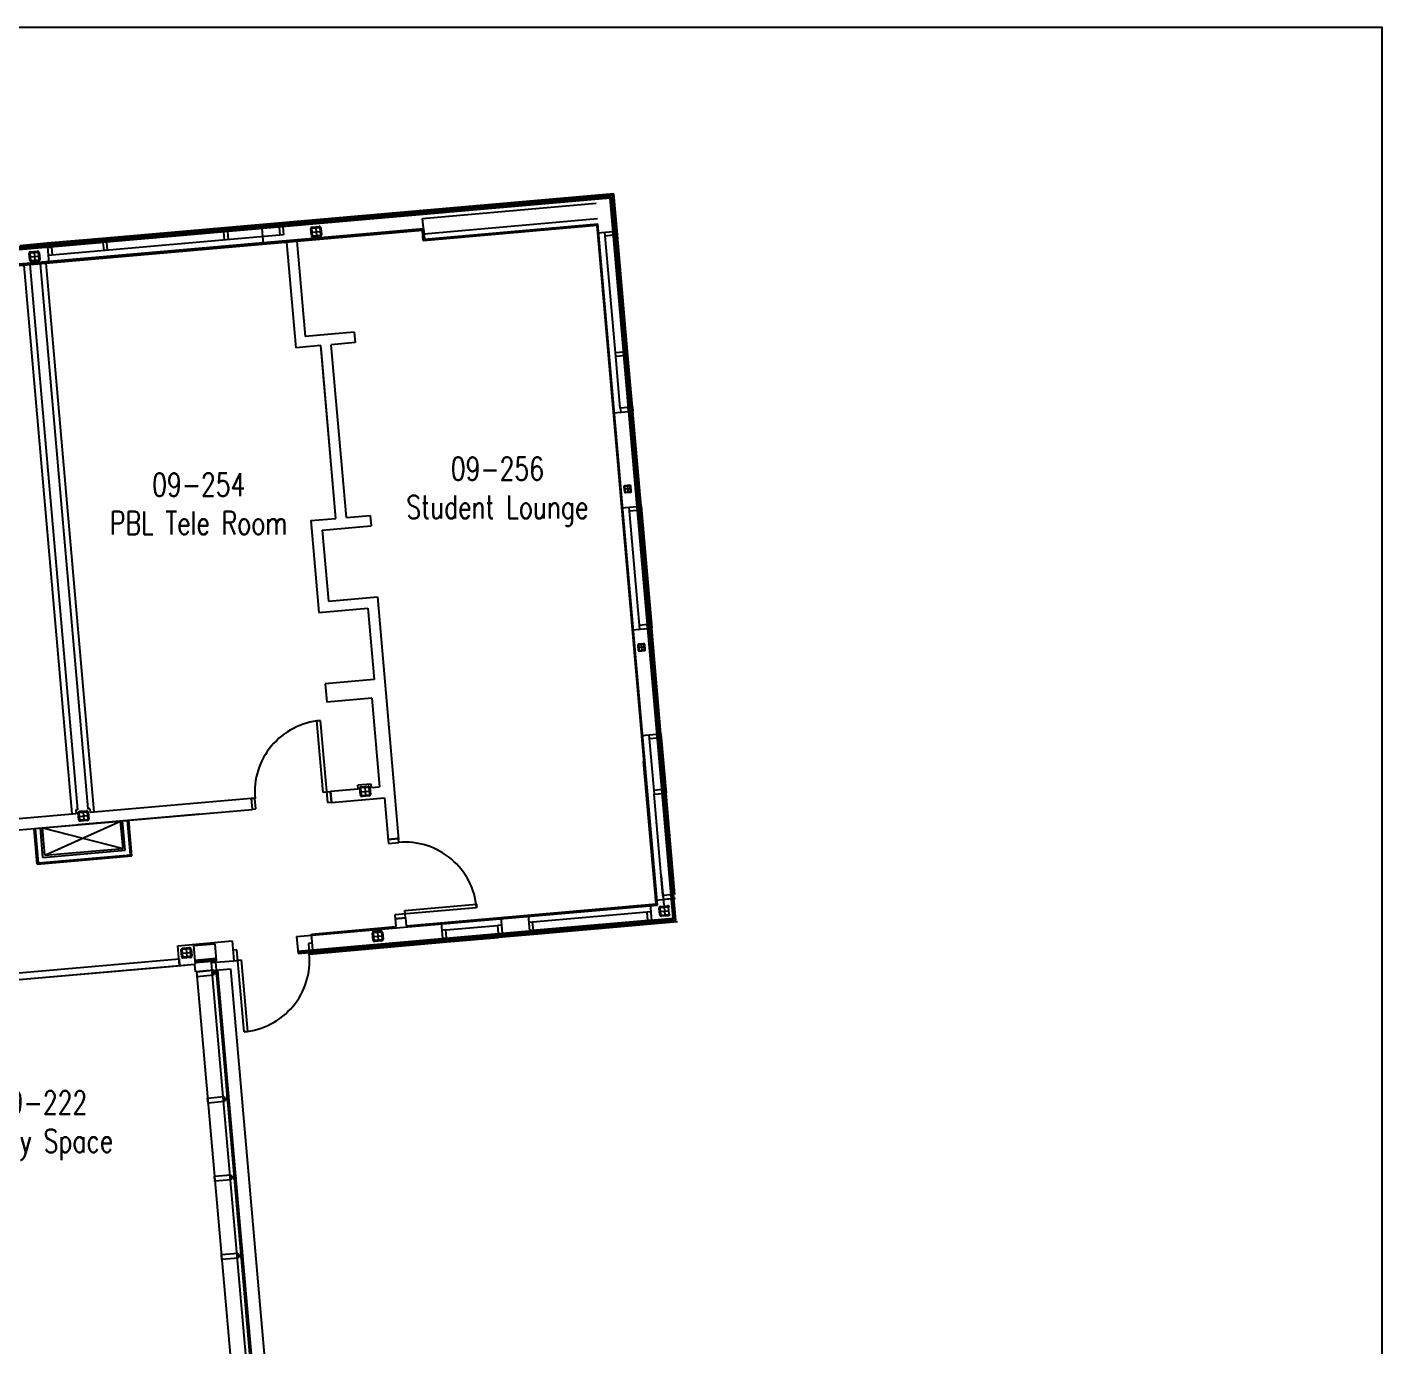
# Model space of a CAD drawing. Extents: x 11182 to 734459, y -1391328 to 152085.
# Drawn here: x 253243 to 270490, y -927080 to -910295 of the extents above; entities that cross this region are included whole.
import ezdxf
from ezdxf.enums import TextEntityAlignment as Align

# ---------------------------------------------------------------- set-up
doc = ezdxf.new("R2010")
doc.units = 0
doc.header["$LTSCALE"] = 500
doc.header["$MEASUREMENT"] = 0
doc.layers.add('0_Defpoints', color=106, linetype='CONTINUOUS', plot=False)
for name, color, linetype in [('0_room_data', 7, 'CONTINUOUS'), ('1_Wall_Exist', 251, 'CONTINUOUS'), ('3_Text', 7, 'CONTINUOUS')]:
    doc.layers.add(name, color=color, linetype=linetype)
doc.styles.add('1_200', font='simplex.shx', dxfattribs={"width": 0.75, "height": 460})

# ---------------------------------------------------------------- blocks, each defined once
blk = doc.blocks.new('room_data')
at = {"layer": '3_Text', "style": '1_200', "width": 0.75}
for tag, p in [('ROOMNUM', (0, 0)), ('ROOMUSE', (0, -575))]:
    blk.add_attdef(tag, text='', height=345, dxfattribs=at).set_placement(p, align=Align.MIDDLE_CENTER)

msp = doc.modelspace()

# ---------------------------------------------------------------- linework, layer by layer
at = {"layer": '0_Defpoints'}
msp.add_lwpolyline([(185465, -910295), (270490, -910295), (270490, -964525), (185465, -964525)], close=True, dxfattribs=at)
at = {"layer": '1_Wall_Exist'}
for p, q in [((260694, -912436), (228720, -915234)), ((260676, -912457), (228722, -915253)), ((260665, -912471), (228723, -915266)), ((260711, -912416), (254255, -912981)), ((258278, -912730), (260486, -912537)), ((261467, -921636), (260665, -912471)), ((261481, -921648), (260676, -912457)), ((261501, -921665), (260694, -912436)), ((260753, -912891), (260711, -912416)), ((258296, -912929), (258278, -912730)), ((260503, -912736), (258296, -912929)), ((258290, -912863), (230919, -915258)), ((245998, -913955), (258275, -912881)), ((255739, -912851), (255752, -913004)), ((255789, -912846), (255802, -913000)), ((256253, -913058), (256231, -912809)), ((256446, -912789), (256460, -912942)), ((256496, -912784), (256509, -912938)), ((256863, -912949), (256856, -912861)), ((256876, -912948), (256868, -912860)), ((256872, -912904), (256973, -912895)), ((256873, -912840), (256961, -912832)), ((256874, -912853), (256963, -912845)), ((256918, -912849), (256927, -912950)), ((256969, -912851), (256977, -912939)), ((256982, -912850), (256990, -912938)), ((258287, -913010), (258275, -912881)), ((258287, -913010), (260494, -912817)), ((258288, -913010), (260494, -912817)), ((258290, -912863), (258301, -912993)), ((258301, -912993), (260509, -912800)), ((260494, -912817), (260501, -912892)), ((260494, -912817), (261250, -921454)), ((260503, -912912), (260753, -912891)), ((261267, -921469), (260509, -912800)), ((260738, -914488), (260599, -912904)), ((260700, -912895), (260705, -912945)), ((260702, -912914), (260735, -912911)), ((260703, -912926), (260702, -912914)), ((260734, -912892), (260738, -912942)), ((260891, -914475), (260753, -912891)), ((253497, -913047), (253149, -913077)), ((254255, -912981), (253497, -913047)), ((253497, -913047), (253519, -913297)), ((253499, -913066), (253549, -913061)), ((256509, -912938), (253511, -913200)), ((253521, -913097), (253518, -913064)), ((253530, -913063), (253533, -913096)), ((253537, -913067), (254219, -913008)), ((253537, -913067), (253538, -913074)), ((253538, -913074), (254220, -913014)), ((253539, -913086), (254221, -913027)), ((253539, -913093), (254221, -913033)), ((253539, -913074), (253540, -913086)), ((253539, -913086), (253539, -913093)), ((253549, -913061), (253547, -913043)), ((254206, -913004), (254205, -912985)), ((254256, -913000), (254206, -913004)), ((254259, -913033), (254209, -913037)), ((254209, -913037), (254218, -913138)), ((254219, -913008), (254220, -913014)), ((254219, -913014), (254220, -913027)), ((254221, -913027), (254221, -913033)), ((254238, -913001), (254225, -913002)), ((254225, -913002), (254228, -913036)), ((254241, -913034), (254238, -913001)), ((254255, -912981), (254256, -913000)), ((254268, -913134), (254259, -913033)), ((256538, -913033), (254276, -913230)), ((256545, -913032), (256662, -914377)), ((256677, -913021), (256783, -914233)), ((256971, -912946), (256883, -912954)), ((256972, -912959), (256884, -912967)), ((260705, -912945), (260604, -912954)), ((260736, -912923), (260703, -912926)), ((260707, -912932), (260839, -914441)), ((260713, -912932), (260707, -912932)), ((260713, -912932), (260845, -914441)), ((260726, -912932), (260713, -912933)), ((260732, -912930), (260726, -912931)), ((260726, -912931), (260858, -914440)), ((260732, -912930), (260864, -914439)), ((260738, -912942), (260757, -912940)), ((253277, -913263), (253269, -913174)), ((253290, -913262), (253282, -913173)), ((253286, -913218), (253387, -913209)), ((253287, -913154), (253375, -913146)), ((253288, -913166), (253376, -913159)), ((253385, -913260), (253297, -913268)), ((253332, -913163), (253341, -913264)), ((253383, -913164), (253391, -913253)), ((253396, -913163), (253403, -913252)), ((253502, -913099), (253552, -913095)), ((253552, -913095), (253561, -913196)), ((253816, -920308), (253204, -913325)), ((253279, -913318), (253886, -920256)), ((253386, -913273), (253298, -913280)), ((253411, -913306), (254018, -920245)), ((254095, -920283), (253487, -913300)), ((257408, -914178), (256783, -914233)), ((257408, -914178), (257419, -914311)), ((256983, -914349), (256662, -914377)), ((257175, -916548), (256983, -914349)), ((257171, -916501), (256985, -914379)), ((257419, -914311), (257115, -914337)), ((257308, -916536), (257115, -914337)), ((260733, -914438), (260835, -914429)), ((260835, -914429), (260839, -914479)), ((260836, -914448), (260869, -914445)), ((260837, -914460), (260836, -914448)), ((260871, -914458), (260837, -914460)), ((260845, -914441), (260839, -914441)), ((260847, -914466), (260841, -914467)), ((260901, -915149), (260841, -914467)), ((260858, -914439), (260845, -914440)), ((260907, -915148), (260847, -914466)), ((260860, -914466), (260847, -914467)), ((260864, -914439), (260858, -914440)), ((260866, -914464), (260860, -914465)), ((260920, -915147), (260860, -914465)), ((260926, -915146), (260866, -914464)), ((260887, -914425), (260868, -914426)), ((260868, -914426), (260872, -914476)), ((260839, -914479), (260738, -914488)), ((260795, -915145), (260738, -914488)), ((260872, -914476), (260891, -914475)), ((260949, -915132), (260891, -914475)), ((260896, -915137), (260795, -915145)), ((260795, -915145), (260800, -915195)), ((260901, -915186), (260896, -915137)), ((260931, -915152), (260898, -915155)), ((260907, -915148), (260901, -915149)), ((260920, -915146), (260907, -915147)), ((260926, -915146), (260920, -915147)), ((260930, -915134), (260949, -915132)), ((260934, -915183), (260930, -915134)), ((260949, -915132), (260953, -915182)), ((260703, -915204), (260953, -915182)), ((260800, -915195), (260901, -915186)), ((260899, -915168), (260932, -915165)), ((261059, -916391), (260953, -915182)), ((260841, -916146), (260847, -916208)), ((260850, -916145), (260855, -916207)), ((260915, -916126), (260853, -916132)), ((260924, -916170), (260853, -916176)), ((260916, -916135), (260854, -916141)), ((260885, -916138), (260891, -916209)), ((260926, -916201), (260921, -916139)), ((260935, -916201), (260930, -916139)), ((260860, -916212), (260922, -916206)), ((260861, -916220), (260923, -916215)), ((257308, -916536), (257611, -916509)), ((257611, -916509), (257623, -916642)), ((260809, -916413), (261059, -916391)), ((260905, -916405), (261041, -917959)), ((261011, -916446), (260910, -916454)), ((261007, -916396), (261011, -916446)), ((261008, -916414), (261041, -916411)), ((261043, -916424), (261009, -916427)), ((261019, -916432), (261013, -916433)), ((261013, -916433), (261142, -917912)), ((261019, -916432), (261149, -917911)), ((261032, -916432), (261020, -916433)), ((261032, -916431), (261161, -917910)), ((261038, -916431), (261032, -916431)), ((261038, -916431), (261168, -917910)), ((261059, -916391), (261040, -916393)), ((261040, -916393), (261044, -916443)), ((261044, -916443), (261063, -916441)), ((261059, -916391), (261195, -917945)), ((256854, -916576), (257175, -916548)), ((256854, -916576), (256957, -917747)), ((256866, -916708), (256866, -916708)), ((256998, -916697), (257623, -916642)), ((256998, -916697), (257078, -917603)), ((257078, -917603), (257702, -917548)), ((257702, -917548), (257972, -920635)), ((256957, -917747), (257581, -917692)), ((257581, -917692), (257661, -918599)), ((261138, -917900), (261037, -917909)), ((261143, -917950), (261138, -917900)), ((261173, -917916), (261140, -917919)), ((261149, -917911), (261142, -917912)), ((261161, -917909), (261149, -917910)), ((261168, -917910), (261161, -917910)), ((261171, -917897), (261190, -917895)), ((261176, -917947), (261171, -917897)), ((261174, -917928), (261173, -917916)), ((260945, -917967), (261195, -917945)), ((261141, -917931), (261174, -917928)), ((261195, -917945), (261176, -917947)), ((261312, -919289), (261195, -917945)), ((261018, -918163), (261023, -918225)), ((261027, -918162), (261032, -918224)), ((261092, -918143), (261030, -918148)), ((261100, -918187), (261030, -918193)), ((261093, -918152), (261031, -918157)), ((261037, -918228), (261099, -918222)), ((261038, -918237), (261100, -918231)), ((261062, -918154), (261068, -918225)), ((261103, -918218), (261098, -918156)), ((261112, -918217), (261107, -918155)), ((257661, -918599), (257036, -918654)), ((257036, -918654), (257057, -918887)), ((257630, -918837), (257057, -918887)), ((257630, -918837), (257729, -919965)), ((256930, -919124), (256975, -919120)), ((257010, -920035), (256930, -919124)), ((256975, -919120), (257066, -920163)), ((261062, -919311), (261312, -919289)), ((261159, -919302), (261260, -919293)), ((261260, -919293), (261265, -919343)), ((261312, -919289), (261293, -919290)), ((261293, -919290), (261298, -919340)), ((261312, -919289), (261379, -920046)), ((261159, -919302), (261225, -920059)), ((261265, -919343), (261163, -919352)), ((261262, -919312), (261295, -919309)), ((261263, -919324), (261262, -919312)), ((261296, -919322), (261263, -919324)), ((261267, -919330), (261326, -920012)), ((261273, -919330), (261267, -919330)), ((261273, -919330), (261333, -920012)), ((261286, -919330), (261273, -919331)), ((261292, -919328), (261286, -919329)), ((261286, -919329), (261345, -920011)), ((261292, -919328), (261352, -920010)), ((261298, -919340), (261317, -919338)), ((261171, -920548), (261091, -919641)), ((257105, -920020), (257457, -919989)), ((257624, -919929), (257453, -919944)), ((257457, -919989), (257453, -919944)), ((257486, -920072), (257479, -919983)), ((257499, -920071), (257491, -919982)), ((257496, -919963), (257585, -919955)), ((257497, -919975), (257586, -919968)), ((257541, -919971), (257550, -920073)), ((257593, -919973), (257600, -920062)), ((257605, -919972), (257613, -920061)), ((257628, -919974), (257624, -919929)), ((257628, -919974), (257729, -919965)), ((254044, -920288), (256094, -920108)), ((256094, -920108), (256107, -920254)), ((256144, -920111), (256094, -920115)), ((256094, -920115), (256106, -920248)), ((256156, -920243), (256144, -920111)), ((257104, -920027), (257010, -920035)), ((257066, -920163), (257116, -920159)), ((257116, -920159), (257104, -920027)), ((257105, -920020), (257117, -920165)), ((257117, -920165), (257793, -920106)), ((257495, -920027), (257596, -920018)), ((257595, -920069), (257506, -920077)), ((257596, -920081), (257507, -920089)), ((257793, -920106), (257840, -920647)), ((261322, -920000), (261221, -920009)), ((261225, -920059), (261326, -920050)), ((261338, -921346), (261225, -920059)), ((261326, -920050), (261322, -920000)), ((261357, -920016), (261324, -920019)), ((261324, -920019), (261325, -920032)), ((261325, -920032), (261358, -920029)), ((261333, -920012), (261326, -920012)), ((261335, -920037), (261328, -920038)), ((261443, -921349), (261328, -920038)), ((261345, -920010), (261333, -920011)), ((261450, -921349), (261335, -920037)), ((261348, -920037), (261335, -920038)), ((261352, -920010), (261345, -920011)), ((261462, -921348), (261347, -920036)), ((261354, -920036), (261347, -920036)), ((261469, -921347), (261354, -920036)), ((261355, -919998), (261374, -919996)), ((261360, -920047), (261355, -919998)), ((261379, -920046), (261360, -920047)), ((261491, -921333), (261379, -920046)), ((251750, -920488), (253868, -920303)), ((251762, -920634), (256107, -920254)), ((253886, -920256), (253864, -920258)), ((253864, -920258), (253868, -920303)), ((255441, -920312), (253889, -920448)), ((253900, -920386), (253892, -920297)), ((253913, -920385), (253905, -920296)), ((253909, -920340), (254010, -920331)), ((253910, -920276), (253998, -920269)), ((253911, -920289), (253999, -920281)), ((253955, -920285), (253964, -920386)), ((254006, -920287), (254014, -920376)), ((254040, -920243), (254018, -920245)), ((254019, -920286), (254027, -920375)), ((254040, -920243), (254044, -920288)), ((256106, -920248), (256156, -920243)), ((253372, -920950), (253332, -920497)), ((253387, -920933), (253348, -920495)), ((253445, -920863), (253412, -920490)), ((253437, -920487), (254433, -920400)), ((253437, -920487), (254464, -920749)), ((253467, -920836), (253437, -920487)), ((253467, -920836), (253437, -920487)), ((253467, -920836), (254433, -920400)), ((254008, -920383), (253920, -920390)), ((254009, -920395), (253921, -920403)), ((254464, -920749), (254433, -920400)), ((254433, -920400), (254464, -920749)), ((254491, -920772), (254458, -920398)), ((254560, -920830), (254522, -920393)), ((254577, -920844), (254538, -920391)), ((257839, -920634), (257971, -920623)), ((257971, -920623), (257839, -920634)), ((257839, -920634), (257843, -920684)), ((257843, -920684), (257976, -920673)), ((257976, -920673), (257971, -920623)), ((261250, -921454), (261171, -920548)), ((253372, -920950), (254577, -920844)), ((253387, -920933), (254560, -920830)), ((253445, -920863), (254491, -920772)), ((253467, -920836), (254464, -920749)), ((261352, -921471), (261319, -921097)), ((261439, -921337), (261338, -921346)), ((261338, -921346), (261342, -921396)), ((256673, -921871), (261267, -921469)), ((258966, -921504), (257923, -921595)), ((258051, -921538), (258962, -921459)), ((258060, -921633), (258051, -921538)), ((258068, -921733), (261250, -921454)), ((258962, -921459), (258966, -921504)), ((259437, -921613), (260343, -921534)), ((260343, -921534), (261250, -921454)), ((261175, -921461), (261197, -921711)), ((261246, -921405), (261496, -921383)), ((261299, -921595), (261291, -921506)), ((261311, -921594), (261304, -921505)), ((261308, -921486), (261397, -921478)), ((261308, -921550), (261409, -921541)), ((261309, -921499), (261398, -921491)), ((261342, -921396), (261443, -921387)), ((261354, -921495), (261363, -921596)), ((261405, -921497), (261413, -921585)), ((256689, -922054), (261467, -921636)), ((256691, -922067), (261481, -921648)), ((256692, -922086), (261501, -921665)), ((257923, -921595), (257927, -921645)), ((258060, -921633), (257927, -921645)), ((257927, -921645), (258060, -921633)), ((257927, -921645), (257936, -921744)), ((258060, -921633), (258068, -921733)), ((258515, -921694), (258537, -921944)), ((259272, -921627), (259294, -921877)), ((259621, -921597), (259643, -921847)), ((261184, -921557), (259630, -921693)), ((261155, -921665), (259676, -921795)), ((261156, -921671), (259677, -921801)), ((261157, -921684), (259678, -921814)), ((261157, -921690), (259678, -921820)), ((259688, -921790), (259679, -921689)), ((261522, -921682), (259693, -921843)), ((261134, -921562), (261143, -921663)), ((261143, -921663), (261192, -921659)), ((261147, -921715), (261146, -921696)), ((261156, -921671), (261155, -921665)), ((261156, -921684), (261155, -921672)), ((261157, -921690), (261157, -921684)), ((261161, -921661), (261164, -921695)), ((261164, -921695), (261177, -921694)), ((261177, -921694), (261174, -921660)), ((261181, -921669), (261180, -921663)), ((261183, -921682), (261182, -921669)), ((261183, -921688), (261182, -921682)), ((261407, -921592), (261318, -921600)), ((261408, -921605), (261319, -921612)), ((256673, -921871), (256692, -922086)), ((256863, -921838), (257936, -921744)), ((256885, -922088), (256863, -921838)), ((257648, -921914), (257640, -921826)), ((257660, -921913), (257653, -921825)), ((257656, -921869), (257758, -921860)), ((257657, -921805), (257746, -921798)), ((257658, -921818), (257747, -921810)), ((257703, -921814), (257711, -921915)), ((257754, -921816), (257762, -921905)), ((257766, -921815), (257774, -921903)), ((258574, -921786), (258524, -921790)), ((258570, -921891), (259252, -921832)), ((258571, -921898), (259253, -921838)), ((258572, -921910), (259254, -921851)), ((258573, -921917), (259255, -921857)), ((258574, -921786), (259231, -921728)), ((258582, -921887), (258574, -921786)), ((258587, -921939), (259244, -921882)), ((259281, -921724), (259231, -921728)), ((259231, -921728), (259240, -921830)), ((259240, -921830), (259290, -921825)), ((259243, -921863), (259293, -921858)), ((259244, -921882), (259243, -921863)), ((259643, -921847), (259244, -921882)), ((259253, -921838), (259252, -921832)), ((259253, -921851), (259252, -921838)), ((259255, -921857), (259254, -921851)), ((259258, -921828), (259261, -921861)), ((259261, -921861), (259274, -921860)), ((259274, -921860), (259271, -921827)), ((259278, -921836), (259278, -921829)), ((259280, -921848), (259279, -921836)), ((259280, -921855), (259279, -921848)), ((259638, -921795), (259688, -921790)), ((259693, -921843), (259643, -921847)), ((259670, -921792), (259657, -921793)), ((259657, -921793), (259660, -921826)), ((259673, -921825), (259670, -921792)), ((259677, -921801), (259676, -921795)), ((259679, -921813), (259678, -921801)), ((259678, -921820), (259678, -921814)), ((259691, -921824), (259693, -921843)), ((255162, -921987), (255853, -921926)), ((255185, -922243), (255162, -921987)), ((255211, -922128), (255204, -922039)), ((255224, -922127), (255216, -922038)), ((255221, -922018), (255310, -922011)), ((255222, -922031), (255311, -922023)), ((255266, -922027), (255275, -922128)), ((255318, -922029), (255325, -922118)), ((255330, -922028), (255338, -922117)), ((255363, -921985), (255631, -921962)), ((255363, -921985), (255384, -922221)), ((255631, -921962), (255650, -922177)), ((255853, -921926), (255875, -922177)), ((255913, -922040), (255864, -922044)), ((256005, -923083), (255913, -922040)), ((256874, -921956), (256824, -921960)), ((256824, -921960), (256835, -922093)), ((256885, -922088), (258587, -921939)), ((257756, -921911), (257667, -921919)), ((257757, -921924), (257668, -921932)), ((258533, -921891), (258582, -921887)), ((258536, -921925), (258585, -921920)), ((258551, -921890), (258554, -921923)), ((258567, -921922), (258564, -921889)), ((258571, -921898), (258570, -921891)), ((258573, -921910), (258572, -921898)), ((258573, -921917), (258572, -921910)), ((258585, -921920), (258587, -921939)), ((250767, -922540), (255177, -922153)), ((255177, -922153), (255185, -922243)), ((255378, -922227), (255185, -922243)), ((255220, -922082), (255321, -922073)), ((255320, -922125), (255231, -922132)), ((255321, -922137), (255232, -922145)), ((255386, -922319), (255378, -922227)), ((255379, -922169), (255647, -922145)), ((255380, -922182), (255649, -922158)), ((255382, -922201), (255650, -922177)), ((255585, -922202), (255875, -922177)), ((255585, -922202), (255594, -922300)), ((255643, -922197), (255651, -922295)), ((255875, -922177), (255970, -922168)), ((255970, -922168), (256049, -923079)), ((256835, -922093), (256885, -922088)), ((255185, -922243), (250775, -922629)), ((255253, -922237), (250813, -922626)), ((255621, -922298), (255392, -922318)), ((255400, -922317), (255609, -922299)), ((255400, -922317), (255862, -927589)), ((255614, -922362), (255406, -922381)), ((255594, -922300), (255831, -922280)), ((255596, -922319), (256051, -927508)), ((255609, -922299), (255614, -922362)), ((255649, -922320), (255611, -922323)), ((255613, -922339), (255650, -922335)), ((255647, -922296), (255666, -922294)), ((255653, -922359), (255647, -922296)), ((255649, -922314), (256104, -927504)), ((255672, -922357), (255653, -922359)), ((255666, -922294), (255672, -922357)), ((255668, -922313), (256123, -927502)), ((255831, -922280), (256296, -927589)), ((256049, -923079), (256005, -923083)), ((255541, -923925), (255749, -923907)), ((255546, -923989), (255541, -923925)), ((255749, -923907), (255754, -923970)), ((255752, -923931), (255789, -923927)), ((255791, -923943), (255753, -923947)), ((255787, -923904), (255806, -923902)), ((255793, -923967), (255787, -923904)), ((255806, -923902), (255812, -923965)), ((255754, -923970), (255546, -923989)), ((255812, -923965), (255793, -923967)), ((255628, -924921), (255836, -924903)), ((255634, -924985), (255628, -924921)), ((255842, -924966), (255634, -924985)), ((255836, -924903), (255842, -924966)), ((255839, -924927), (255877, -924924)), ((255878, -924939), (255840, -924943)), ((255875, -924900), (255894, -924898)), ((255880, -924963), (255875, -924900)), ((255899, -924961), (255880, -924963)), ((255894, -924898), (255899, -924961)), ((255716, -925918), (255924, -925899)), ((255721, -925981), (255716, -925918)), ((255929, -925963), (255721, -925981)), ((255924, -925899), (255929, -925963)), ((255926, -925923), (255964, -925920)), ((255928, -925939), (255966, -925936)), ((255962, -925896), (255981, -925894)), ((255968, -925959), (255962, -925896)), ((255987, -925958), (255968, -925959)), ((255981, -925894), (255987, -925958))]:
    msp.add_line(p, q, dxfattribs=at)
for centre, radius, start, end in [((256875, -912859), 19.1, 95, 185), ((256875, -912859), 6.35, 95, 185), ((256963, -912851), 19.1, 5, 95), ((256963, -912851), 6.35, 5, 95), ((256882, -912948), 19.1, 185, 275), ((256882, -912948), 6.35, 185, 275), ((256971, -912940), 6.35, 275, 5), ((256971, -912940), 19.1, 275, 5), ((253288, -913173), 19.1, 95, 185), ((253288, -913173), 6.35, 95, 185), ((253296, -913261), 6.35, 185, 275), ((253377, -913165), 19.1, 5, 95), ((253377, -913165), 6.35, 5, 95), ((253385, -913254), 6.35, 275, 5), ((253385, -913254), 19.1, 275, 5), ((253296, -913261), 19.1, 185, 275), ((260855, -916145), 13.3, 95, 185), ((260855, -916145), 4.45, 95, 185), ((260916, -916140), 13.3, 5, 95), ((260916, -916140), 4.45, 5, 95), ((260860, -916207), 13.3, 185, 275), ((260860, -916207), 4.45, 185, 275), ((260922, -916202), 4.45, 275, 5), ((260922, -916202), 13.3, 275, 5), ((261031, -918161), 13.3, 95, 185), ((261037, -918223), 13.3, 185, 275), ((261031, -918161), 4.45, 95, 185), ((261037, -918223), 4.45, 185, 275), ((261093, -918156), 13.3, 5, 95), ((261093, -918156), 4.45, 5, 95), ((261099, -918218), 4.45, 275, 5), ((261099, -918218), 13.3, 275, 5), ((257055, -920031), 914, 95, 185.0076), ((257498, -919982), 19.1, 95, 185), ((257498, -919982), 6.35, 95, 185), ((257586, -919974), 19.1, 5, 95), ((257586, -919974), 6.35, 5, 95), ((257505, -920070), 19.1, 185, 275), ((257505, -920070), 6.35, 185, 275), ((257594, -920063), 6.35, 275, 5), ((257594, -920063), 19.1, 275, 5), ((253911, -920295), 19.1, 95, 185), ((253911, -920295), 6.35, 95, 185), ((254000, -920288), 19.1, 5, 95), ((254000, -920288), 6.35, 5, 95), ((253919, -920384), 19.1, 185, 275), ((253919, -920384), 6.35, 185, 275), ((254008, -920376), 6.35, 275, 5), ((254008, -920376), 19.1, 275, 5), ((258055, -921583), 914, 5, 95.0076), ((261310, -921505), 19.1, 95, 185), ((261310, -921505), 6.35, 95, 185), ((261399, -921497), 19.1, 5, 95), ((261399, -921497), 6.35, 5, 95), ((261318, -921593), 19.1, 185, 275), ((261318, -921593), 6.35, 185, 275), ((261406, -921586), 6.35, 275, 5), ((261406, -921586), 19.1, 275, 5), ((257659, -921824), 19.1, 95, 185), ((257659, -921824), 6.35, 95, 185), ((257747, -921817), 19.1, 5, 95), ((257747, -921817), 6.35, 5, 95), ((255223, -922037), 19.1, 95, 185), ((255223, -922037), 6.35, 95, 185), ((255311, -922030), 19.1, 5, 95), ((255311, -922030), 6.35, 5, 95), ((257667, -921913), 19.1, 185, 275), ((257667, -921913), 6.35, 185, 275), ((257755, -921905), 6.35, 275, 5), ((257755, -921905), 19.1, 275, 5), ((255230, -922126), 19.1, 185, 275), ((255230, -922126), 6.35, 185, 275), ((255319, -922118), 6.35, 275, 5), ((255319, -922118), 19.1, 275, 5), ((255925, -922172), 914, 275, 5.0076)]:
    msp.add_arc(centre, radius, start, end, dxfattribs=at)

# ---------------------------------------------------------------- block references
at = {"layer": '0_room_data', "xscale": 0.8491958973582572, "yscale": 0.8491958973582572, "zscale": 0.8491958973582572}
for p, values in [((259230, -915916), {'ROOMNUM': '09-256', 'ROOMUSE': 'Student Lounge'}), ((255428, -916118), {'ROOMNUM': '09-254', 'ROOMUSE': 'PBL Tele Room'}), ((253415, -923982), {'ROOMNUM': '09-222', 'ROOMUSE': 'Study Space'})]:
    msp.add_blockref('room_data', p, dxfattribs=at).add_auto_attribs(values)

doc.saveas('drawing.dxf')
